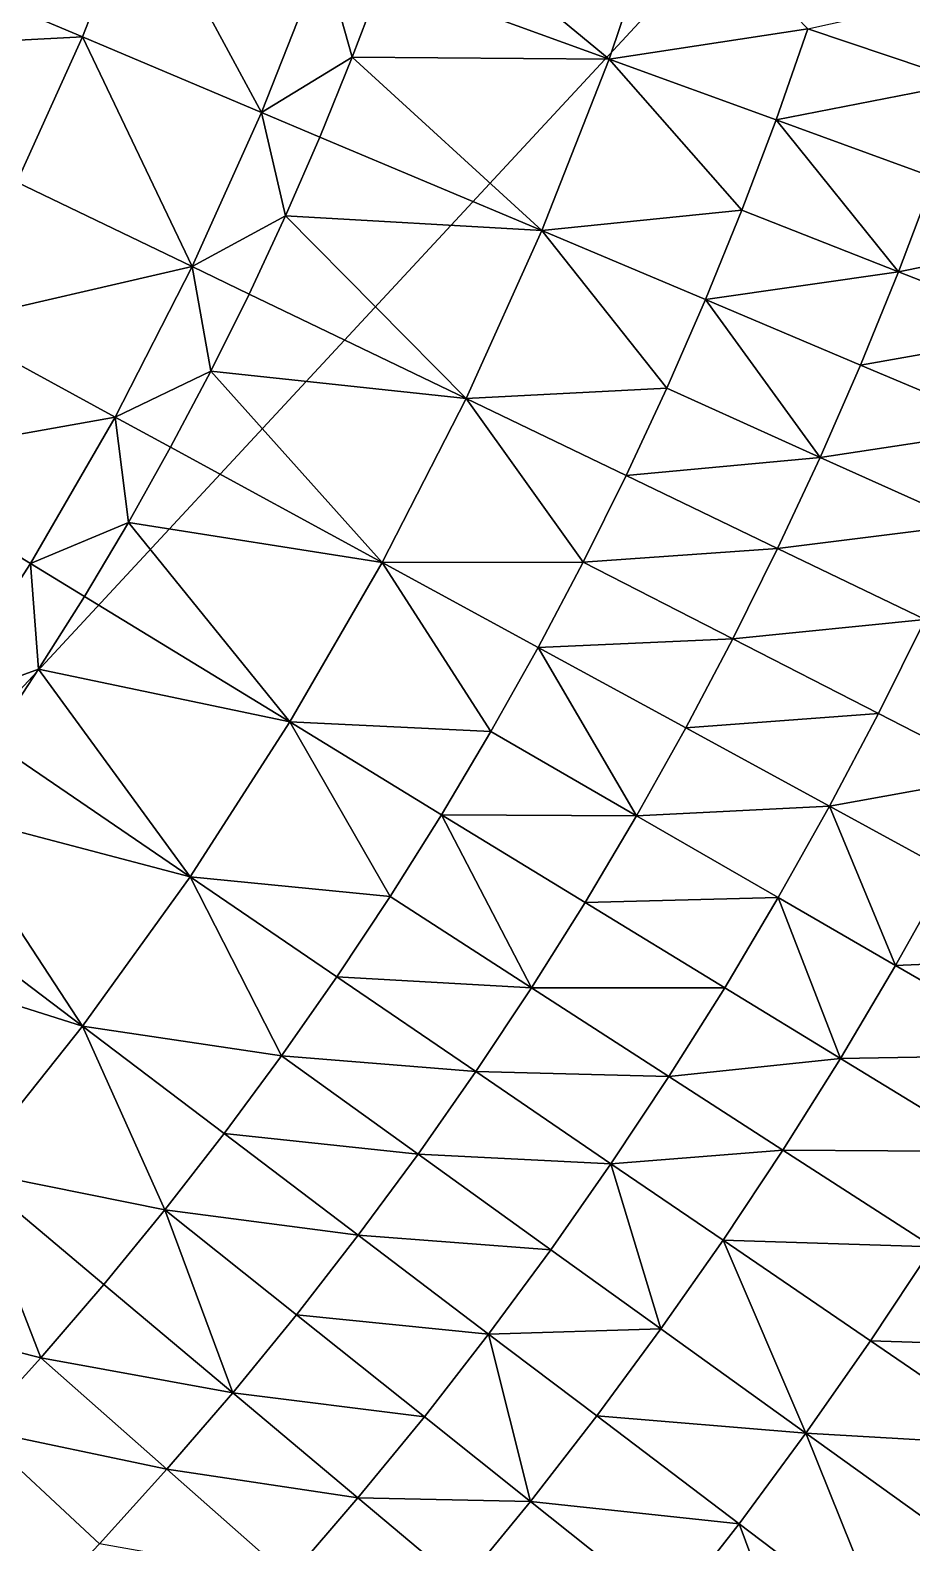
# Model space of a CAD drawing. Header units: millimetres. Extents: x -3250 to 5350, y -3250 to 3250.
# Drawn here: x 1382 to 1803, y -1313 to -590 of the extents above; entities that cross this region are included whole.
import ezdxf

# ---------------------------------------------------------------- set-up
doc = ezdxf.new("R2010")
doc.units = ezdxf.units.MM
doc.header["$MEASUREMENT"] = 0
doc.layers.add('MESH_3D', color=2, linetype='CONTINUOUS')

msp = doc.modelspace()

# ---------------------------------------------------------------- linework, layer by layer
at = {"layer": 'MESH_3D'}
for points in [[(2150.48, 2436.79, 32500), (-3128.53, 880.23, 32500), (-2326.57, -2269.27, 32500)], [(2150.48, 2436.79, 32500), (-2326.57, -2269.27, 32500), (3105.61, 957.95, 32500)], [(3105.61, 957.95, 32500), (-2326.57, -2269.27, 32500), (-1962.36, -2590.68, 32500)], [(3105.61, 957.95, 32500), (-1962.36, -2590.68, 32500), (-1625, -2814.58, 32500)], [(3105.61, 957.95, 32500), (-1625, -2814.58, 32500), (-723.19, -3168.52, 32500)], [(3105.61, 957.95, 32500), (-723.19, -3168.52, 32500), (1410.12, -2928.15, 32500)], [(3105.61, 957.95, 32500), (1410.12, -2928.15, 32500), (2382.42, -2210.56, 32500)], [(1686.66, -520.27, -885.22), (1658.63, -603.69, -885.22), (1564.08, -525.5, -939.08)], [(1686.66, -520.27, -885.22), (1753.67, -589.2, -840.76), (1658.63, -603.69, -885.22)], [(1434.74, -522.2, -989.8), (1406.93, -593.07, -989.8), (1277.07, -538.33, -1040.35)], [(1492.59, -629.18, -952.14), (1406.93, -593.07, -989.8), (1434.74, -522.2, -989.8)], [(1522.1, -554, -952.14), (1492.59, -629.18, -952.14), (1434.74, -522.2, -989.8)], [(1658.63, -603.69, -885.22), (1550.49, -564.33, -939.08), (1564.08, -525.5, -939.08)], [(1406.93, -593.07, -989.8), (1248.65, -601.32, -1040.35), (1277.07, -538.33, -1040.35)], [(1522.1, -554, -952.14), (1535.94, -602.81, -939.08), (1492.59, -629.18, -952.14)], [(1522.1, -554, -952.14), (1550.49, -564.33, -939.08), (1535.94, -602.81, -939.08)], [(1658.63, -603.69, -885.22), (1535.94, -602.81, -939.08), (1550.49, -564.33, -939.08)], [(1844.62, -568.99, -794.3), (1829.86, -614.8, -794.3), (1753.67, -589.2, -840.76)], [(1658.63, -603.69, -885.22), (1753.67, -589.2, -840.76), (1738.43, -632.74, -840.76)], [(1829.86, -614.8, -794.3), (1738.43, -632.74, -840.76), (1753.67, -589.2, -840.76)], [(1406.93, -593.07, -989.8), (1375.62, -662.46, -989.8), (1248.65, -601.32, -1040.35)], [(1459.37, -702.8, -952.14), (1375.62, -662.46, -989.8), (1406.93, -593.07, -989.8)], [(1492.59, -629.18, -952.14), (1459.37, -702.8, -952.14), (1406.93, -593.07, -989.8)], [(1492.59, -629.18, -952.14), (1535.94, -602.81, -939.08), (1520.44, -640.92, -939.08)], [(1626.48, -685.62, -885.22), (1520.44, -640.92, -939.08), (1535.94, -602.81, -939.08)], [(1658.63, -603.69, -885.22), (1626.48, -685.62, -885.22), (1535.94, -602.81, -939.08)], [(1658.63, -603.69, -885.22), (1722.12, -675.88, -840.76), (1626.48, -685.62, -885.22)], [(1658.63, -603.69, -885.22), (1738.43, -632.74, -840.76), (1722.12, -675.88, -840.76)], [(1829.86, -614.8, -794.3), (1813.96, -660.23, -794.3), (1738.43, -632.74, -840.76)], [(1492.59, -629.18, -952.14), (1503.98, -678.62, -939.08), (1459.37, -702.8, -952.14)], [(1492.59, -629.18, -952.14), (1520.44, -640.92, -939.08), (1503.98, -678.62, -939.08)], [(1796.94, -705.25, -794.3), (1722.12, -675.88, -840.76), (1738.43, -632.74, -840.76)], [(1813.96, -660.23, -794.3), (1796.94, -705.25, -794.3), (1738.43, -632.74, -840.76)], [(1626.48, -685.62, -885.22), (1503.98, -678.62, -939.08), (1520.44, -640.92, -939.08)], [(1459.37, -702.8, -952.14), (1340.89, -730.21, -989.8), (1375.62, -662.46, -989.8)], [(1887.44, -686.97, -744.25), (1796.94, -705.25, -794.3), (1813.96, -660.23, -794.3)], [(1459.37, -702.8, -952.14), (1503.98, -678.62, -939.08), (1486.6, -715.91, -939.08)], [(1590.28, -765.84, -885.22), (1486.6, -715.91, -939.08), (1503.98, -678.62, -939.08)], [(1626.48, -685.62, -885.22), (1590.28, -765.84, -885.22), (1503.98, -678.62, -939.08)], [(1626.48, -685.62, -885.22), (1722.12, -675.88, -840.76), (1704.73, -718.6, -840.76)], [(1796.94, -705.25, -794.3), (1704.73, -718.6, -840.76), (1722.12, -675.88, -840.76)], [(1626.48, -685.62, -885.22), (1686.29, -760.88, -840.76), (1590.28, -765.84, -885.22)], [(1626.48, -685.62, -885.22), (1704.73, -718.6, -840.76), (1686.29, -760.88, -840.76)], [(1887.44, -686.97, -744.25), (1869.73, -733.81, -744.25), (1796.94, -705.25, -794.3)], [(1459.37, -702.8, -952.14), (1422.53, -774.67, -952.14), (1340.89, -730.21, -989.8)], [(1459.37, -702.8, -952.14), (1468.29, -752.75, -939.08), (1422.53, -774.67, -952.14)], [(1459.37, -702.8, -952.14), (1486.6, -715.91, -939.08), (1468.29, -752.75, -939.08)], [(1796.94, -705.25, -794.3), (1778.8, -749.83, -794.3), (1704.73, -718.6, -840.76)], [(1869.73, -733.81, -744.25), (1778.8, -749.83, -794.3), (1796.94, -705.25, -794.3)], [(1590.28, -765.84, -885.22), (1468.29, -752.75, -939.08), (1486.6, -715.91, -939.08)], [(1759.55, -793.94, -794.3), (1686.29, -760.88, -840.76), (1704.73, -718.6, -840.76)], [(1778.8, -749.83, -794.3), (1759.55, -793.94, -794.3), (1704.73, -718.6, -840.76)], [(1422.53, -774.67, -952.14), (1302.82, -796.14, -989.8), (1340.89, -730.21, -989.8)], [(1869.73, -733.81, -744.25), (1850.85, -780.2, -744.25), (1778.8, -749.83, -794.3)], [(1850.85, -780.2, -744.25), (1759.55, -793.94, -794.3), (1778.8, -749.83, -794.3)], [(1422.53, -774.67, -952.14), (1468.29, -752.75, -939.08), (1449.07, -789.12, -939.08)], [(1550.13, -844.16, -885.22), (1449.07, -789.12, -939.08), (1468.29, -752.75, -939.08)], [(1590.28, -765.84, -885.22), (1550.13, -844.16, -885.22), (1468.29, -752.75, -939.08)], [(1590.28, -765.84, -885.22), (1646.26, -843.99, -840.76), (1550.13, -844.16, -885.22)], [(1590.28, -765.84, -885.22), (1686.29, -760.88, -840.76), (1666.79, -802.68, -840.76)], [(1590.28, -765.84, -885.22), (1666.79, -802.68, -840.76), (1646.26, -843.99, -840.76)], [(1759.55, -793.94, -794.3), (1666.79, -802.68, -840.76), (1686.29, -760.88, -840.76)], [(1422.53, -774.67, -952.14), (1382.14, -844.61, -952.14), (1302.82, -796.14, -989.8)], [(1422.53, -774.67, -952.14), (1428.94, -825, -939.08), (1382.14, -844.61, -952.14)], [(1422.53, -774.67, -952.14), (1449.07, -789.12, -939.08), (1428.94, -825, -939.08)], [(1850.85, -780.2, -744.25), (1830.82, -826.1, -744.25), (1759.55, -793.94, -794.3)], [(1550.13, -844.16, -885.22), (1428.94, -825, -939.08), (1449.07, -789.12, -939.08)], [(1759.55, -793.94, -794.3), (1739.21, -837.56, -794.3), (1666.79, -802.68, -840.76)], [(1830.82, -826.1, -744.25), (1739.21, -837.56, -794.3), (1759.55, -793.94, -794.3)], [(1382.14, -844.61, -952.14), (1338.33, -912.45, -952.14), (1302.82, -796.14, -989.8)], [(1739.21, -837.56, -794.3), (1646.26, -843.99, -840.76), (1666.79, -802.68, -840.76)], [(1382.14, -844.61, -952.14), (1428.94, -825, -939.08), (1407.93, -860.37, -939.08)], [(1506.13, -920.38, -885.22), (1407.93, -860.37, -939.08), (1428.94, -825, -939.08)], [(1550.13, -844.16, -885.22), (1506.13, -920.38, -885.22), (1428.94, -825, -939.08)], [(1830.82, -826.1, -744.25), (1809.66, -871.49, -744.25), (1739.21, -837.56, -794.3)], [(1739.21, -837.56, -794.3), (1717.79, -880.66, -794.3), (1646.26, -843.99, -840.76)], [(1809.66, -871.49, -744.25), (1717.79, -880.66, -794.3), (1739.21, -837.56, -794.3)], [(1382.14, -844.61, -952.14), (1386.04, -895.2, -939.08), (1338.33, -912.45, -952.14)], [(1382.14, -844.61, -952.14), (1407.93, -860.37, -939.08), (1386.04, -895.2, -939.08)], [(1550.13, -844.16, -885.22), (1602.15, -925, -840.76), (1506.13, -920.38, -885.22)], [(1550.13, -844.16, -885.22), (1646.26, -843.99, -840.76), (1624.71, -884.77, -840.76)], [(1550.13, -844.16, -885.22), (1624.71, -884.77, -840.76), (1602.15, -925, -840.76)], [(1717.79, -880.66, -794.3), (1624.71, -884.77, -840.76), (1646.26, -843.99, -840.76)], [(1506.13, -920.38, -885.22), (1386.04, -895.2, -939.08), (1407.93, -860.37, -939.08)], [(1809.66, -871.49, -744.25), (1787.37, -916.33, -744.25), (1717.79, -880.66, -794.3)], [(1845.04, -945.9, -698.41), (1787.37, -916.33, -744.25), (1809.66, -871.49, -744.25)], [(1717.79, -880.66, -794.3), (1695.3, -923.21, -794.3), (1624.71, -884.77, -840.76)], [(1787.37, -916.33, -744.25), (1695.3, -923.21, -794.3), (1717.79, -880.66, -794.3)], [(1671.76, -965.19, -794.3), (1602.15, -925, -840.76), (1624.71, -884.77, -840.76)], [(1695.3, -923.21, -794.3), (1671.76, -965.19, -794.3), (1624.71, -884.77, -840.76)], [(1338.33, -912.45, -952.14), (1386.04, -895.2, -939.08), (1363.29, -929.48, -939.08)], [(1458.38, -994.31, -885.22), (1363.29, -929.48, -939.08), (1386.04, -895.2, -939.08)], [(1506.13, -920.38, -885.22), (1458.38, -994.31, -885.22), (1386.04, -895.2, -939.08)], [(1787.37, -916.33, -744.25), (1763.97, -960.61, -744.25), (1695.3, -923.21, -794.3)], [(1845.04, -945.9, -698.41), (1763.97, -960.61, -744.25), (1787.37, -916.33, -744.25)], [(1506.13, -920.38, -885.22), (1554.05, -1003.71, -840.76), (1458.38, -994.31, -885.22)], [(1506.13, -920.38, -885.22), (1578.59, -964.66, -840.76), (1554.05, -1003.71, -840.76)], [(1506.13, -920.38, -885.22), (1602.15, -925, -840.76), (1578.59, -964.66, -840.76)], [(1763.97, -960.61, -744.25), (1671.76, -965.19, -794.3), (1695.3, -923.21, -794.3)], [(1458.38, -994.31, -885.22), (1339.7, -963.18, -939.08), (1363.29, -929.48, -939.08)], [(1671.76, -965.19, -794.3), (1578.59, -964.66, -840.76), (1602.15, -925, -840.76)], [(1845.04, -945.9, -698.41), (1820.88, -991.6, -698.41), (1763.97, -960.61, -744.25)], [(1763.97, -960.61, -744.25), (1739.47, -1004.29, -744.25), (1671.76, -965.19, -794.3)], [(1795.6, -1036.69, -698.41), (1739.47, -1004.29, -744.25), (1763.97, -960.61, -744.25)], [(1820.88, -991.6, -698.41), (1795.6, -1036.69, -698.41), (1763.97, -960.61, -744.25)], [(1407, -1065.76, -885.22), (1315.27, -996.28, -939.08), (1339.7, -963.18, -939.08)], [(1458.38, -994.31, -885.22), (1407, -1065.76, -885.22), (1339.7, -963.18, -939.08)], [(1621.57, -1047.32, -794.3), (1554.05, -1003.71, -840.76), (1578.59, -964.66, -840.76)], [(1647.17, -1006.57, -794.3), (1621.57, -1047.32, -794.3), (1578.59, -964.66, -840.76)], [(1671.76, -965.19, -794.3), (1647.17, -1006.57, -794.3), (1578.59, -964.66, -840.76)], [(1739.47, -1004.29, -744.25), (1647.17, -1006.57, -794.3), (1671.76, -965.19, -794.3)], [(1407, -1065.76, -885.22), (1290.02, -1028.76, -939.08), (1315.27, -996.28, -939.08)], [(1458.38, -994.31, -885.22), (1502.09, -1079.93, -840.76), (1407, -1065.76, -885.22)], [(1458.38, -994.31, -885.22), (1528.54, -1042.14, -840.76), (1502.09, -1079.93, -840.76)], [(1458.38, -994.31, -885.22), (1554.05, -1003.71, -840.76), (1528.54, -1042.14, -840.76)], [(1895.79, -1032.39, -630.5), (1795.6, -1036.69, -698.41), (1820.88, -991.6, -698.41)], [(1621.57, -1047.32, -794.3), (1528.54, -1042.14, -840.76), (1554.05, -1003.71, -840.76)], [(1739.47, -1004.29, -744.25), (1713.9, -1047.34, -744.25), (1647.17, -1006.57, -794.3)], [(1769.19, -1081.13, -698.41), (1713.9, -1047.34, -744.25), (1739.47, -1004.29, -744.25)], [(1795.6, -1036.69, -698.41), (1769.19, -1081.13, -698.41), (1739.47, -1004.29, -744.25)], [(1713.9, -1047.34, -744.25), (1621.57, -1047.32, -794.3), (1647.17, -1006.57, -794.3)], [(1407, -1065.76, -885.22), (1352.13, -1134.57, -885.22), (1290.02, -1028.76, -939.08)], [(1895.79, -1032.39, -630.5), (1869.46, -1079.34, -630.5), (1795.6, -1036.69, -698.41)], [(1869.46, -1079.34, -630.5), (1769.19, -1081.13, -698.41), (1795.6, -1036.69, -698.41)], [(1594.95, -1087.42, -794.3), (1502.09, -1079.93, -840.76), (1528.54, -1042.14, -840.76)], [(1621.57, -1047.32, -794.3), (1594.95, -1087.42, -794.3), (1528.54, -1042.14, -840.76)], [(1687.25, -1089.74, -744.25), (1594.95, -1087.42, -794.3), (1621.57, -1047.32, -794.3)], [(1713.9, -1047.34, -744.25), (1687.25, -1089.74, -744.25), (1621.57, -1047.32, -794.3)], [(1769.19, -1081.13, -698.41), (1687.25, -1089.74, -744.25), (1713.9, -1047.34, -744.25)], [(1407, -1065.76, -885.22), (1446.39, -1153.46, -840.76), (1352.13, -1134.57, -885.22)], [(1407, -1065.76, -885.22), (1474.7, -1117.04, -840.76), (1446.39, -1153.46, -840.76)], [(1407, -1065.76, -885.22), (1502.09, -1079.93, -840.76), (1474.7, -1117.04, -840.76)], [(1567.35, -1126.85, -794.3), (1474.7, -1117.04, -840.76), (1502.09, -1079.93, -840.76)], [(1594.95, -1087.42, -794.3), (1567.35, -1126.85, -794.3), (1502.09, -1079.93, -840.76)], [(1769.19, -1081.13, -698.41), (1741.69, -1124.9, -698.41), (1687.25, -1089.74, -744.25)], [(1841.97, -1125.61, -630.5), (1741.69, -1124.9, -698.41), (1769.19, -1081.13, -698.41)], [(1869.46, -1079.34, -630.5), (1841.97, -1125.61, -630.5), (1769.19, -1081.13, -698.41)], [(1659.56, -1131.47, -744.25), (1567.35, -1126.85, -794.3), (1594.95, -1087.42, -794.3)], [(1687.25, -1089.74, -744.25), (1659.56, -1131.47, -744.25), (1594.95, -1087.42, -794.3)], [(1741.69, -1124.9, -698.41), (1659.56, -1131.47, -744.25), (1687.25, -1089.74, -744.25)], [(1538.77, -1165.57, -794.3), (1446.39, -1153.46, -840.76), (1474.7, -1117.04, -840.76)], [(1567.35, -1126.85, -794.3), (1538.77, -1165.57, -794.3), (1474.7, -1117.04, -840.76)], [(1630.84, -1172.49, -744.25), (1538.77, -1165.57, -794.3), (1567.35, -1126.85, -794.3)], [(1659.56, -1131.47, -744.25), (1630.84, -1172.49, -744.25), (1567.35, -1126.85, -794.3)], [(1741.69, -1124.9, -698.41), (1713.1, -1167.97, -698.41), (1659.56, -1131.47, -744.25)], [(1813.34, -1171.18, -630.5), (1713.1, -1167.97, -698.41), (1741.69, -1124.9, -698.41)], [(1841.97, -1125.61, -630.5), (1813.34, -1171.18, -630.5), (1741.69, -1124.9, -698.41)], [(1683.45, -1210.32, -698.41), (1630.84, -1172.49, -744.25), (1659.56, -1131.47, -744.25)], [(1713.1, -1167.97, -698.41), (1683.45, -1210.32, -698.41), (1659.56, -1131.47, -744.25)], [(1352.13, -1134.57, -885.22), (1387.1, -1224.12, -840.76), (1293.9, -1200.56, -885.22)], [(1352.13, -1134.57, -885.22), (1417.18, -1189.16, -840.76), (1387.1, -1224.12, -840.76)], [(1352.13, -1134.57, -885.22), (1446.39, -1153.46, -840.76), (1417.18, -1189.16, -840.76)], [(1478.76, -1240.82, -794.3), (1417.18, -1189.16, -840.76), (1446.39, -1153.46, -840.76)], [(1509.23, -1203.57, -794.3), (1478.76, -1240.82, -794.3), (1446.39, -1153.46, -840.76)], [(1538.77, -1165.57, -794.3), (1509.23, -1203.57, -794.3), (1446.39, -1153.46, -840.76)], [(1601.1, -1212.78, -744.25), (1509.23, -1203.57, -794.3), (1538.77, -1165.57, -794.3)], [(1630.84, -1172.49, -744.25), (1601.1, -1212.78, -744.25), (1538.77, -1165.57, -794.3)], [(1752.71, -1260.11, -630.5), (1683.45, -1210.32, -698.41), (1713.1, -1167.97, -698.41)], [(1783.58, -1216.02, -630.5), (1752.71, -1260.11, -630.5), (1713.1, -1167.97, -698.41)], [(1813.34, -1171.18, -630.5), (1783.58, -1216.02, -630.5), (1713.1, -1167.97, -698.41)], [(1683.45, -1210.32, -698.41), (1601.1, -1212.78, -744.25), (1630.84, -1172.49, -744.25)], [(1888.06, -1219.44, -547.31), (1783.58, -1216.02, -630.5), (1813.34, -1171.18, -630.5)], [(1478.76, -1240.82, -794.3), (1387.1, -1224.12, -840.76), (1417.18, -1189.16, -840.76)], [(1293.9, -1200.56, -885.22), (1387.1, -1224.12, -840.76), (1356.15, -1258.32, -840.76)], [(1570.36, -1252.32, -744.25), (1478.76, -1240.82, -794.3), (1509.23, -1203.57, -794.3)], [(1601.1, -1212.78, -744.25), (1570.36, -1252.32, -744.25), (1509.23, -1203.57, -794.3)], [(1621.03, -1292.73, -698.41), (1570.36, -1252.32, -744.25), (1601.1, -1212.78, -744.25)], [(1683.45, -1210.32, -698.41), (1652.75, -1251.91, -698.41), (1601.1, -1212.78, -744.25)], [(1652.75, -1251.91, -698.41), (1621.03, -1292.73, -698.41), (1601.1, -1212.78, -744.25)], [(1752.71, -1260.11, -630.5), (1652.75, -1251.91, -698.41), (1683.45, -1210.32, -698.41)], [(1857.07, -1266.13, -547.31), (1752.71, -1260.11, -630.5), (1783.58, -1216.02, -630.5)], [(1888.06, -1219.44, -547.31), (1857.07, -1266.13, -547.31), (1783.58, -1216.02, -630.5)], [(1447.36, -1277.3, -794.3), (1356.15, -1258.32, -840.76), (1387.1, -1224.12, -840.76)], [(1478.76, -1240.82, -794.3), (1447.36, -1277.3, -794.3), (1387.1, -1224.12, -840.76)], [(1538.65, -1291.08, -744.25), (1447.36, -1277.3, -794.3), (1478.76, -1240.82, -794.3)], [(1570.36, -1252.32, -744.25), (1538.65, -1291.08, -744.25), (1478.76, -1240.82, -794.3)], [(1621.03, -1292.73, -698.41), (1538.65, -1291.08, -744.25), (1570.36, -1252.32, -744.25)], [(1720.75, -1303.42, -630.5), (1621.03, -1292.73, -698.41), (1652.75, -1251.91, -698.41)], [(1752.71, -1260.11, -630.5), (1720.75, -1303.42, -630.5), (1652.75, -1251.91, -698.41)], [(1415.07, -1312.99, -794.3), (1381.89, -1347.86, -794.3), (1356.15, -1258.32, -840.76)], [(1447.36, -1277.3, -794.3), (1415.07, -1312.99, -794.3), (1356.15, -1258.32, -840.76)], [(1791.65, -1357.13, -547.31), (1720.75, -1303.42, -630.5), (1752.71, -1260.11, -630.5)], [(1824.93, -1312.04, -547.31), (1791.65, -1357.13, -547.31), (1752.71, -1260.11, -630.5)], [(1857.07, -1266.13, -547.31), (1824.93, -1312.04, -547.31), (1752.71, -1260.11, -630.5)], [(1505.99, -1329.04, -744.25), (1415.07, -1312.99, -794.3), (1447.36, -1277.3, -794.3)], [(1538.65, -1291.08, -744.25), (1505.99, -1329.04, -744.25), (1447.36, -1277.3, -794.3)], [(1588.3, -1332.74, -698.41), (1505.99, -1329.04, -744.25), (1538.65, -1291.08, -744.25)], [(1621.03, -1292.73, -698.41), (1588.3, -1332.74, -698.41), (1538.65, -1291.08, -744.25)], [(1687.72, -1345.91, -630.5), (1588.3, -1332.74, -698.41), (1621.03, -1292.73, -698.41)], [(1720.75, -1303.42, -630.5), (1687.72, -1345.91, -630.5), (1621.03, -1292.73, -698.41)], [(1757.26, -1401.37, -547.31), (1687.72, -1345.91, -630.5), (1720.75, -1303.42, -630.5)], [(1791.65, -1357.13, -547.31), (1757.26, -1401.37, -547.31), (1720.75, -1303.42, -630.5)], [(1856.04, -1334.4, -506.08), (1791.65, -1357.13, -547.31), (1824.93, -1312.04, -547.31)]]:
    msp.add_3dface(points, dxfattribs=at)

doc.saveas('drawing.dxf')
